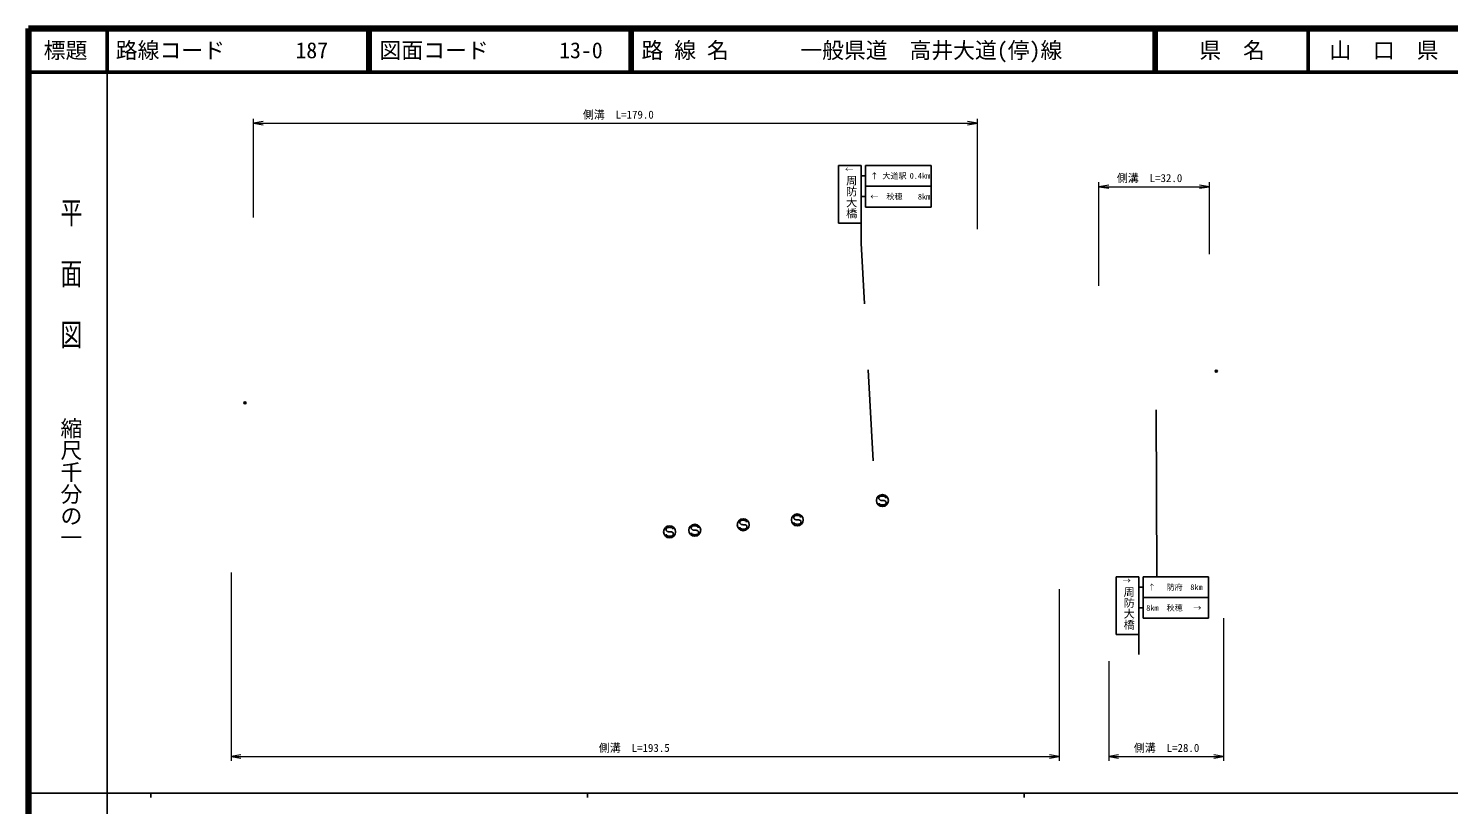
# Model space of a CAD drawing. Units: millimetres on the paper, with parts at other scales. Extents: x 40 to 680, y 20 to 380.
# Drawn here: x 40 to 365.2, y 202.4 to 380 of the extents above; entities that cross this region are included whole.
import ezdxf
from ezdxf.enums import TextEntityAlignment as Align

# ---------------------------------------------------------------- set-up
doc = ezdxf.new("R2010")
doc.units = ezdxf.units.MM
doc.header["$PDMODE"] = 32
doc.header["$PDSIZE"] = 0.5
for name, color, linetype, lineweight in [('M-BGD-EXST', 7, 'Continuous', 25), ('M-STR-HTXT', 7, 'Continuous', 13), ('M-STR-STRC', 7, 'Continuous', 25), ('M-TTL', 2, 'Continuous', 140), ('M-TTL-BAND', 7, 'Continuous', 25), ('M-TTL-LINE', 7, 'Continuous', 50)]:
    doc.layers.add(name, color=color, linetype=linetype, lineweight=lineweight)
doc.layers.add('M-OTRS', color=6, linetype='Continuous')
doc.layers.add('M-TTL-TXT', color=7, linetype='Continuous')
doc.styles.add('@ＭＳ ゴシック', font='')
doc.styles.add('ＭＳ ゴシック', font='')
doc.styles.get('@ＭＳ ゴシック').set_extended_font_data('@MS Gothic')
doc.styles.get('ＭＳ ゴシック').set_extended_font_data('MS Gothic')

# ---------------------------------------------------------------- blocks, each defined once
blk = doc.blocks.new('open_arrow')
at = {"color": 0, "linetype": 'Continuous', "lineweight": -2}
blk.add_lwpolyline([(7.5, 1.25), (0, 0), (7.5, -1.25)], dxfattribs=at)

msp = doc.modelspace()

# ---------------------------------------------------------------- linework, layer by layer
at = {"layer": 'M-BGD-EXST'}
for points in [[(234.835, 271.233), (234.828, 271.243), (234.821, 271.254), (234.814, 271.264), (234.808, 271.275), (234.802, 271.286), (234.796, 271.296), (234.791, 271.307), (234.786, 271.319), (234.782, 271.33), (234.778, 271.342), (234.777, 271.345), (234.776, 271.349), (234.775, 271.352), (234.775, 271.356), (234.774, 271.359), (234.773, 271.363), (234.773, 271.366), (234.772, 271.37), (234.771, 271.374), (234.771, 271.377)], [(235.177, 272.021), (235.212, 272.015), (235.247, 272.008), (235.281, 272.002), (235.316, 271.996), (235.351, 271.99), (235.386, 271.985), (235.42, 271.981), (235.455, 271.977), (235.49, 271.974), (235.525, 271.972), (235.554, 271.971), (235.583, 271.971), (235.612, 271.971), (235.64, 271.971), (235.669, 271.971), (235.698, 271.972), (235.727, 271.972), (235.756, 271.973), (235.785, 271.973), (235.814, 271.972), (235.83, 271.972), (235.846, 271.971), (235.862, 271.97), (235.878, 271.969), (235.894, 271.968), (235.91, 271.966), (235.926, 271.965), (235.942, 271.963), (235.957, 271.961), (235.973, 271.958), (235.983, 271.956), (235.992, 271.955), (236.002, 271.953), (236.011, 271.951), (236.021, 271.949), (236.03, 271.947), (236.039, 271.944), (236.049, 271.942), (236.058, 271.939), (236.067, 271.936), (236.075, 271.934), (236.084, 271.931), (236.092, 271.928), (236.1, 271.925), (236.108, 271.922), (236.116, 271.919), (236.124, 271.915), (236.132, 271.912), (236.14, 271.908), (236.148, 271.904), (236.156, 271.901), (236.164, 271.897), (236.172, 271.893), (236.179, 271.888), (236.187, 271.884), (236.195, 271.879), (236.202, 271.875), (236.209, 271.87), (236.216, 271.865), (236.223, 271.859), (236.228, 271.855), (236.233, 271.851), (236.237, 271.847), (236.242, 271.843), (236.246, 271.838), (236.25, 271.834), (236.255, 271.829), (236.259, 271.825), (236.263, 271.82), (236.268, 271.816)], [(215.353, 266.799), (215.346, 266.809), (215.339, 266.82), (215.333, 266.83), (215.326, 266.841), (215.32, 266.852), (215.314, 266.863), (215.309, 266.874), (215.304, 266.885), (215.3, 266.896), (215.296, 266.908), (215.295, 266.911), (215.294, 266.915), (215.294, 266.918), (215.293, 266.922), (215.292, 266.925), (215.291, 266.929), (215.291, 266.933), (215.29, 266.936), (215.289, 266.94), (215.289, 266.943)], [(215.695, 267.587), (215.73, 267.581), (215.765, 267.574), (215.799, 267.568), (215.834, 267.562), (215.869, 267.557), (215.904, 267.552), (215.939, 267.547), (215.973, 267.543), (216.008, 267.54), (216.043, 267.538), (216.072, 267.537), (216.101, 267.537), (216.13, 267.537), (216.159, 267.537), (216.187, 267.538), (216.216, 267.538), (216.245, 267.538), (216.274, 267.539), (216.303, 267.539), (216.332, 267.538), (216.348, 267.538), (216.364, 267.537), (216.38, 267.536), (216.396, 267.535), (216.412, 267.534), (216.428, 267.533), (216.444, 267.531), (216.46, 267.529), (216.476, 267.527), (216.491, 267.524), (216.501, 267.523), (216.51, 267.521), (216.52, 267.519), (216.529, 267.517), (216.539, 267.515), (216.548, 267.513), (216.558, 267.51), (216.567, 267.508), (216.576, 267.505), (216.585, 267.503), (216.594, 267.5), (216.602, 267.497), (216.61, 267.494), (216.618, 267.491), (216.626, 267.488), (216.634, 267.485), (216.642, 267.481), (216.65, 267.478), (216.658, 267.474), (216.666, 267.471), (216.674, 267.467), (216.682, 267.463), (216.69, 267.459), (216.697, 267.455), (216.705, 267.45), (216.713, 267.446), (216.72, 267.441), (216.727, 267.436), (216.735, 267.431), (216.741, 267.425), (216.746, 267.421), (216.751, 267.417), (216.755, 267.413), (216.76, 267.409), (216.764, 267.405), (216.769, 267.4), (216.773, 267.396), (216.777, 267.391), (216.782, 267.387), (216.786, 267.382)], [(186.107, 264.077), (186.1, 264.087), (186.093, 264.098), (186.086, 264.108), (186.08, 264.119), (186.074, 264.13), (186.068, 264.141), (186.063, 264.152), (186.058, 264.163), (186.054, 264.174), (186.05, 264.186), (186.049, 264.189), (186.048, 264.193), (186.047, 264.196), (186.047, 264.2), (186.046, 264.203), (186.045, 264.207), (186.044, 264.211), (186.044, 264.214), (186.043, 264.218), (186.042, 264.221)], [(186.449, 264.865), (186.484, 264.859), (186.519, 264.852), (186.553, 264.846), (186.588, 264.84), (186.623, 264.835), (186.657, 264.83), (186.692, 264.825), (186.727, 264.821), (186.762, 264.818), (186.797, 264.816), (186.826, 264.815), (186.855, 264.815), (186.883, 264.815), (186.912, 264.815), (186.941, 264.815), (186.97, 264.816), (186.999, 264.816), (187.028, 264.817), (187.057, 264.817), (187.086, 264.816), (187.102, 264.816), (187.118, 264.815), (187.134, 264.814), (187.15, 264.813), (187.166, 264.812), (187.182, 264.811), (187.198, 264.809), (187.214, 264.807), (187.229, 264.805), (187.245, 264.802), (187.255, 264.801), (187.264, 264.799), (187.274, 264.797), (187.283, 264.795), (187.293, 264.793), (187.302, 264.791), (187.311, 264.788), (187.321, 264.786), (187.33, 264.783), (187.339, 264.78), (187.347, 264.778), (187.356, 264.775), (187.364, 264.772), (187.372, 264.769), (187.38, 264.766), (187.388, 264.763), (187.396, 264.759), (187.404, 264.756), (187.412, 264.752), (187.42, 264.749), (187.428, 264.745), (187.436, 264.741), (187.443, 264.737), (187.451, 264.732), (187.459, 264.728), (187.466, 264.724), (187.474, 264.719), (187.481, 264.714), (187.488, 264.709), (187.495, 264.703), (187.5, 264.699), (187.505, 264.695), (187.509, 264.691), (187.514, 264.687), (187.518, 264.682), (187.522, 264.678), (187.527, 264.674), (187.531, 264.669), (187.535, 264.665), (187.54, 264.66)], [(191.874, 264.429), (191.867, 264.439), (191.86, 264.45), (191.854, 264.461), (191.847, 264.471), (191.841, 264.482), (191.835, 264.493), (191.83, 264.504), (191.825, 264.515), (191.821, 264.526), (191.817, 264.538), (191.816, 264.542), (191.816, 264.545), (191.815, 264.549), (191.814, 264.552), (191.813, 264.556), (191.813, 264.559), (191.812, 264.563), (191.811, 264.566), (191.811, 264.57), (191.81, 264.573)], [(192.217, 265.218), (192.251, 265.211), (192.286, 265.205), (192.321, 265.198), (192.355, 265.192), (192.39, 265.187), (192.425, 265.182), (192.46, 265.177), (192.495, 265.174), (192.529, 265.171), (192.564, 265.168), (192.593, 265.167), (192.622, 265.167), (192.651, 265.167), (192.68, 265.167), (192.709, 265.168), (192.738, 265.168), (192.766, 265.169), (192.795, 265.169), (192.824, 265.169), (192.853, 265.168), (192.869, 265.168), (192.885, 265.167), (192.901, 265.167), (192.917, 265.165), (192.933, 265.164), (192.949, 265.163), (192.965, 265.161), (192.981, 265.159), (192.997, 265.157), (193.013, 265.154), (193.022, 265.153), (193.032, 265.151), (193.041, 265.149), (193.051, 265.147), (193.06, 265.145), (193.069, 265.143), (193.079, 265.141), (193.088, 265.138), (193.097, 265.135), (193.107, 265.133), (193.115, 265.13), (193.123, 265.127), (193.131, 265.124), (193.139, 265.121), (193.147, 265.118), (193.155, 265.115), (193.163, 265.111), (193.171, 265.108), (193.179, 265.104), (193.187, 265.101), (193.195, 265.097), (193.203, 265.093), (193.211, 265.089), (193.219, 265.085), (193.226, 265.08), (193.234, 265.076), (193.241, 265.071), (193.249, 265.066), (193.256, 265.061), (193.263, 265.055), (193.267, 265.052), (193.272, 265.047), (193.277, 265.043), (193.281, 265.039), (193.285, 265.035), (193.29, 265.03), (193.294, 265.026), (193.299, 265.021), (193.303, 265.017), (193.307, 265.012)], [(202.969, 265.706), (202.962, 265.716), (202.955, 265.727), (202.948, 265.737), (202.942, 265.748), (202.936, 265.759), (202.93, 265.77), (202.925, 265.781), (202.92, 265.792), (202.916, 265.803), (202.912, 265.815), (202.911, 265.818), (202.91, 265.822), (202.909, 265.825), (202.909, 265.829), (202.908, 265.832), (202.907, 265.836), (202.906, 265.84), (202.906, 265.843), (202.905, 265.847), (202.905, 265.85)], [(203.311, 266.494), (203.346, 266.488), (203.381, 266.481), (203.415, 266.475), (203.45, 266.469), (203.485, 266.464), (203.519, 266.459), (203.554, 266.454), (203.589, 266.45), (203.624, 266.447), (203.659, 266.445), (203.688, 266.444), (203.717, 266.444), (203.745, 266.444), (203.774, 266.444), (203.803, 266.444), (203.832, 266.445), (203.861, 266.445), (203.89, 266.446), (203.919, 266.446), (203.948, 266.445), (203.964, 266.445), (203.98, 266.444), (203.996, 266.443), (204.012, 266.442), (204.028, 266.441), (204.044, 266.44), (204.06, 266.438), (204.076, 266.436), (204.091, 266.434), (204.107, 266.431), (204.117, 266.43), (204.126, 266.428), (204.136, 266.426), (204.145, 266.424), (204.155, 266.422), (204.164, 266.42), (204.173, 266.417), (204.183, 266.415), (204.192, 266.412), (204.201, 266.409), (204.209, 266.407), (204.218, 266.404), (204.226, 266.401), (204.234, 266.398), (204.242, 266.395), (204.25, 266.392), (204.258, 266.388), (204.266, 266.385), (204.274, 266.381), (204.282, 266.378), (204.29, 266.374), (204.298, 266.37), (204.305, 266.366), (204.313, 266.361), (204.321, 266.357), (204.329, 266.353), (204.336, 266.348), (204.343, 266.343), (204.35, 266.338), (204.357, 266.332), (204.362, 266.328), (204.367, 266.324), (204.371, 266.32), (204.376, 266.316), (204.38, 266.311), (204.384, 266.307), (204.389, 266.303), (204.393, 266.298), (204.397, 266.294), (204.402, 266.289)]]:
    msp.add_lwpolyline(points, dxfattribs=at)
for centre in [(235.541, 271.972), (203.675, 266.445), (216.059, 267.538), (186.813, 264.816), (192.58, 265.168)]:
    msp.add_circle(centre, 1.367, dxfattribs=at)
for centre, radius, start, end in [((235.144, 272.49), 0.407, 172.36814, 193.72008), ((235.132, 272.48), 0.397, 150.0708, 170.82171), ((235.143, 272.491), 0.407, 193.7824, 222.17001), ((235.369, 272.342), 0.672, 135.15085, 149.93667), ((235.319, 271.61), 0.614, 217.94831, 228.20445), ((235.292, 272.627), 0.609, 222.25697, 242.81644), ((235.234, 272.487), 0.474, 114.63796, 136.08554), ((235.33, 271.638), 0.642, 229.12381, 248.26742), ((235.418, 272.877), 0.889, 242.95506, 254.28289), ((235.372, 272.183), 0.808, 100.05395, 114.52623), ((235.46, 271.967), 0.995, 248.31346, 261.14941), ((235.495, 271.51), 1.493, 90.54544, 100.1869), ((235.562, 272.639), 1.675, 261.2217, 270.98278), ((235.521, 271.285), 1.718, 82.47698, 91.3279), ((235.587, 272.702), 1.739, 270.15164, 279.41634), ((235.622, 272.026), 0.969, 69.27414, 82.6429), ((235.71, 271.951), 0.978, 279.49367, 291.46503), ((235.762, 272.397), 0.573, 50.33996, 69.2792), ((235.853, 271.587), 0.586, 291.45807, 309.06252), ((235.771, 272.423), 0.548, 40.39427, 49.36849), ((235.661, 272.299), 0.712, 31.07407, 42.21432), ((235.923, 271.494), 0.47, 309.52638, 337.1503), ((235.916, 271.499), 0.473, 0.82024, 42.03911), ((236.051, 272.534), 0.257, 15.48494, 31.07407), ((236.163, 272.572), 0.139, 353.24514, 12.74605), ((235.913, 271.488), 0.477, 338.2637, 2.05452), ((203.278, 266.963), 0.407, 172.36814, 193.72008), ((203.266, 266.954), 0.397, 150.0708, 170.82171), ((203.277, 266.964), 0.407, 193.7824, 222.17001), ((203.503, 266.815), 0.672, 135.15085, 149.93667), ((203.426, 267.1), 0.609, 222.25697, 242.81644), ((203.368, 266.96), 0.474, 114.63796, 136.08554), ((203.506, 266.656), 0.808, 100.05395, 114.52623), ((203.629, 265.983), 1.493, 90.54544, 100.1869), ((203.655, 265.758), 1.718, 82.47698, 91.3279), ((203.756, 266.5), 0.969, 69.27414, 82.6429), ((203.896, 266.87), 0.573, 50.33996, 69.2792), ((203.905, 266.896), 0.548, 40.39427, 49.36849), ((203.795, 266.772), 0.712, 31.07407, 42.21432), ((204.185, 267.007), 0.257, 15.48494, 31.07407), ((204.297, 267.045), 0.139, 353.24514, 12.74605), ((215.662, 268.056), 0.407, 172.36814, 193.72008), ((215.65, 268.047), 0.397, 150.0708, 170.82171), ((215.661, 268.057), 0.407, 193.7824, 222.17001), ((215.887, 267.908), 0.672, 135.15085, 149.93667), ((215.837, 267.176), 0.614, 217.94831, 228.20445), ((215.81, 268.193), 0.609, 222.25697, 242.81644), ((215.753, 268.053), 0.474, 114.63796, 136.08554), ((215.848, 267.204), 0.642, 229.12381, 248.26742), ((215.936, 268.443), 0.889, 242.95506, 254.28289), ((215.89, 267.749), 0.808, 100.05395, 114.52623), ((216.013, 267.076), 1.493, 90.54544, 100.1869), ((216.039, 266.851), 1.718, 82.47698, 91.3279), ((216.14, 267.593), 0.969, 69.27414, 82.6429), ((216.28, 267.963), 0.573, 50.33996, 69.2792), ((216.371, 267.153), 0.586, 291.45807, 309.06252), ((216.289, 267.989), 0.548, 40.39427, 49.36849), ((216.179, 267.865), 0.712, 31.07407, 42.21432), ((216.441, 267.06), 0.47, 309.52638, 337.1503), ((216.434, 267.065), 0.473, 0.82024, 42.03911), ((216.569, 268.1), 0.257, 15.48494, 31.07407), ((216.682, 268.138), 0.139, 353.24514, 12.74605), ((216.431, 267.054), 0.477, 338.2637, 2.05452), ((186.416, 265.334), 0.407, 172.36814, 193.72008), ((186.404, 265.325), 0.397, 150.0708, 170.82171), ((186.415, 265.335), 0.407, 193.7824, 222.17001), ((186.641, 265.186), 0.672, 135.15085, 149.93667), ((186.591, 264.454), 0.614, 217.94831, 228.20445), ((186.564, 265.471), 0.609, 222.25697, 242.81644), ((186.506, 265.331), 0.474, 114.63796, 136.08554), ((186.601, 264.482), 0.642, 229.12381, 248.26742), ((186.69, 265.721), 0.889, 242.95506, 254.28289), ((186.644, 265.027), 0.808, 100.05395, 114.52623), ((186.732, 264.811), 0.995, 248.31346, 261.14941), ((186.767, 264.354), 1.493, 90.54544, 100.1869), ((186.834, 265.483), 1.675, 261.2217, 270.98278), ((186.793, 264.129), 1.718, 82.47698, 91.3279), ((186.859, 265.547), 1.739, 270.15164, 279.41634), ((186.894, 264.871), 0.969, 69.27414, 82.6429), ((186.982, 264.795), 0.978, 279.49367, 291.46503), ((187.034, 265.241), 0.573, 50.33996, 69.2792), ((187.125, 264.431), 0.586, 291.45807, 309.06252), ((187.043, 265.267), 0.548, 40.39427, 49.36849), ((186.933, 265.143), 0.712, 31.07407, 42.21432), ((187.195, 264.338), 0.47, 309.52638, 337.1503), ((187.188, 264.343), 0.473, 0.82024, 42.03911), ((187.323, 265.378), 0.257, 15.48494, 31.07407), ((187.435, 265.416), 0.139, 353.24514, 12.74605), ((187.185, 264.332), 0.477, 338.2637, 2.05452), ((192.183, 265.687), 0.407, 172.36814, 193.72008), ((192.171, 265.677), 0.397, 150.0708, 170.82171), ((192.182, 265.687), 0.407, 193.7824, 222.17001), ((192.408, 265.538), 0.672, 135.15085, 149.93667), ((192.358, 264.806), 0.614, 217.94831, 228.20445), ((192.331, 265.823), 0.609, 222.25697, 242.81644), ((192.274, 265.684), 0.474, 114.63796, 136.08554), ((192.369, 264.835), 0.642, 229.12381, 248.26742), ((192.457, 266.073), 0.889, 242.95506, 254.28289), ((192.412, 265.379), 0.808, 100.05395, 114.52623), ((192.499, 265.163), 0.995, 248.31346, 261.14941), ((192.535, 264.706), 1.493, 90.54544, 100.1869), ((192.602, 265.835), 1.675, 261.2217, 270.98278), ((192.56, 264.481), 1.718, 82.47698, 91.3279), ((192.626, 265.899), 1.739, 270.15164, 279.41634), ((192.661, 265.223), 0.969, 69.27414, 82.6429), ((192.749, 265.148), 0.978, 279.49367, 291.46503), ((192.802, 265.594), 0.573, 50.33996, 69.2792), ((192.893, 264.783), 0.586, 291.45807, 309.06252), ((192.81, 265.619), 0.548, 40.39427, 49.36849), ((192.7, 265.495), 0.712, 31.07407, 42.21432), ((192.963, 264.69), 0.47, 309.52638, 337.1503), ((192.955, 264.695), 0.473, 0.82024, 42.03911), ((193.091, 265.73), 0.257, 15.48494, 31.07407), ((193.203, 265.768), 0.139, 353.24514, 12.74605), ((192.952, 264.684), 0.477, 338.2637, 2.05452), ((203.453, 266.083), 0.614, 217.94831, 228.20445), ((203.464, 266.111), 0.642, 229.12381, 248.26742), ((203.552, 267.35), 0.889, 242.95506, 254.28289), ((203.594, 266.44), 0.995, 248.31346, 261.14941), ((203.696, 267.112), 1.675, 261.2217, 270.98278), ((203.721, 267.176), 1.739, 270.15164, 279.41634), ((203.844, 266.424), 0.978, 279.49367, 291.46503), ((203.987, 266.06), 0.586, 291.45807, 309.06252), ((204.057, 265.967), 0.47, 309.52638, 337.1503), ((204.05, 265.972), 0.473, 0.82024, 42.03911), ((204.047, 265.961), 0.477, 338.2637, 2.05452), ((215.978, 267.533), 0.995, 248.31346, 261.14941), ((216.08, 268.205), 1.675, 261.2217, 270.98278), ((216.105, 268.269), 1.739, 270.15164, 279.41634), ((216.228, 267.518), 0.978, 279.49367, 291.46503)]:
    msp.add_arc(centre, radius, start, end, dxfattribs=at)
at = {"layer": 'M-OTRS'}
for p in [(311.992, 301.589), (89.605, 294.333)]:
    msp.add_point(p, dxfattribs=at)
at = {"layer": 'M-STR-HTXT'}
for p, q in [((91.523, 336.735), (91.523, 359.303)), ((91.523, 358.303), (257.29, 358.303)), ((257.29, 334.063), (257.29, 359.303)), ((285.114, 321.137), (285.114, 344.789)), ((310.41, 328.349), (310.41, 344.789)), ((285.114, 343.789), (310.41, 343.789)), ((86.421, 255.473), (86.421, 212.408)), ((276.019, 251.708), (276.019, 212.408)), ((313.672, 245.052), (313.672, 212.408)), ((287.376, 235.214), (287.376, 212.408)), ((86.421, 213.408), (276.019, 213.408)), ((287.376, 213.408), (313.672, 213.408))]:
    msp.add_line(p, q, dxfattribs=at)
at = {"layer": 'M-STR-STRC'}
for p, q in [((225.514, 335.456), (225.514, 348.64)), ((225.514, 348.64), (230.698, 348.64)), ((230.698, 348.64), (230.698, 330.853)), ((231.698, 348.64), (246.698, 348.64)), ((231.698, 348.64), (231.698, 339.14)), ((246.698, 348.64), (246.698, 339.14)), ((230.698, 346.265), (231.698, 346.265)), ((230.698, 341.515), (231.698, 341.515)), ((246.698, 343.89), (231.698, 343.89)), ((246.698, 339.14), (231.698, 339.14)), ((225.514, 335.456), (230.698, 335.456)), ((231.463, 316.948), (230.698, 330.853)), ((233.436, 281.098), (232.292, 301.896)), ((298.219, 292.697), (298.367, 254.527)), ((289.055, 241.343), (289.055, 254.527)), ((289.055, 254.527), (294.239, 254.527)), ((294.239, 254.527), (294.239, 236.74)), ((295.239, 254.527), (310.239, 254.527)), ((295.239, 254.527), (295.239, 245.027)), ((310.239, 254.527), (310.239, 245.027)), ((294.239, 252.152), (295.239, 252.152)), ((294.239, 247.402), (295.239, 247.402)), ((310.239, 249.777), (295.239, 249.777)), ((310.239, 245.027), (295.239, 245.027)), ((289.055, 241.343), (294.239, 241.343))]:
    msp.add_line(p, q, dxfattribs=at)
at = {"layer": 'M-TTL'}
for p, q in [((40, 380), (40, 20)), ((680, 380), (40, 380))]:
    msp.add_line(p, q, dxfattribs=at)
at = {"layer": 'M-TTL-BAND'}
for p, q in [((58, 370), (58, 20)), ((40, 205), (579, 205)), ((68, 205), (68, 204)), ((168, 205), (168, 204)), ((268, 205), (268, 204))]:
    msp.add_line(p, q, dxfattribs=at)
at = {"layer": 'M-TTL-LINE'}
for p, q in [((58, 380), (58, 370)), ((117.75, 380), (117.75, 370)), ((118.25, 380), (118.25, 370)), ((177.75, 380), (177.75, 370)), ((178.25, 380), (178.25, 370)), ((297.75, 380), (297.75, 370)), ((298.25, 380), (298.25, 370)), ((333, 380), (333, 370)), ((40, 370), (680, 370))]:
    msp.add_line(p, q, dxfattribs=at)

# ---------------------------------------------------------------- block references
at = {"layer": 'M-STR-HTXT', "xscale": 0.3, "yscale": 0.3}
for p in [(91.523, 358.303), (285.114, 343.789), (86.421, 213.408), (287.376, 213.408)]:
    msp.add_blockref('open_arrow', p, dxfattribs=at)
at = {"layer": 'M-STR-HTXT', "xscale": 0.3, "yscale": 0.3, "rotation": 180}
for p in [(257.29, 358.303), (310.41, 343.789), (276.019, 213.408), (313.672, 213.408)]:
    msp.add_blockref('open_arrow', p, dxfattribs=at)

# ---------------------------------------------------------------- texts
at = {"layer": 'M-STR-HTXT', "style": 'ＭＳ ゴシック'}
for s, p in [('側溝\u3000L=179.0', (175.079, 358.803)), ('側溝\u3000L=32.0', (296.716, 344.289)), ('側溝\u3000L=193.5', (178.726, 213.908)), ('側溝\u3000L=28.0', (300.611, 213.908))]:
    msp.add_text(s, height=1.833, dxfattribs=at).set_placement(p, align=Align.BOTTOM_CENTER)
at = {"layer": 'M-STR-STRC', "style": 'ＭＳ ゴシック'}
for s, p in [('←', (227.936, 347.768)), ('↑', (233.698, 346.265)), ('大道駅', (238.304, 346.265)), ('←', (233.698, 341.515)), ('秋穂', (238.304, 341.515)), ('→', (291.477, 253.655)), ('↑', (297.239, 252.152)), ('防府', (302.458, 252.152)), ('秋穂', (302.458, 247.402)), ('→', (307.649, 247.402))]:
    msp.add_text(s, height=1.32, dxfattribs=at).set_placement(p, align=Align.MIDDLE_CENTER)
at = {"layer": 'M-STR-STRC', "style": '@ＭＳ ゴシック'}
for p in [(229.367, 346.457), (292.908, 252.344)]:
    msp.add_text('周防大橋', height=1.833, rotation=270, dxfattribs=at).set_placement(p, align=Align.TOP_LEFT)
at = {"layer": 'M-STR-STRC', "style": 'ＭＳ ゴシック'}
for s, p in [('0.4km', (246.498, 346.265)), ('8km', (246.498, 341.515)), ('8km', (308.868, 252.152)), ('8km', (298.777, 247.402))]:
    msp.add_text(s, height=1.32, dxfattribs=at).set_placement(p, align=Align.MIDDLE_RIGHT)
at = {"layer": 'M-TTL-BAND', "style": '@ＭＳ ゴシック', "width": 1.4}
msp.add_text('平  面  図', height=3.666, rotation=270, dxfattribs=at).set_placement((49.777, 306.475), align=Align.MIDDLE_RIGHT)
at = {"layer": 'M-TTL-BAND', "style": '@ＭＳ ゴシック'}
msp.add_text('縮尺千分の一', height=3.666, rotation=270, dxfattribs=at).set_placement((49.777, 261.03), align=Align.MIDDLE_RIGHT)
at = {"layer": 'M-TTL-TXT', "style": 'ＭＳ ゴシック'}
for s, p in [('標題', (48.5, 375)), ('県\u3000名', (315.625, 375)), ('山\u3000口\u3000県', (350.375, 375))]:
    msp.add_text(s, height=3.666, dxfattribs=at).set_placement(p, align=Align.MIDDLE_CENTER)
for s, p in [('路線コード', (60, 375)), ('路 線 名', (180.38, 375)), ('一般県道\u3000高井大道(停)線', (216.734, 375)), ('187', (101.142, 375)), ('187', (101.142, 375)), ('図面コード', (120.38, 375)), ('13-0', (161.521, 375)), ('13-0', (161.521, 375))]:
    msp.add_text(s, height=3.666, dxfattribs=at).set_placement(p, align=Align.MIDDLE_LEFT)

doc.saveas('drawing.dxf')
